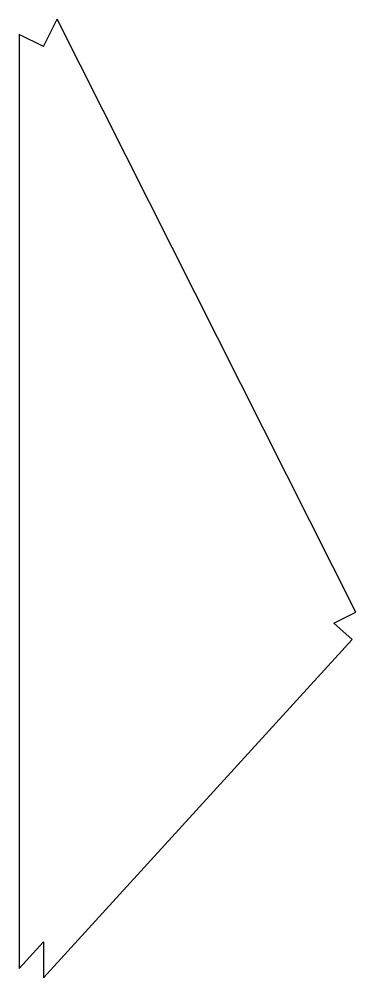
# Model space of a CAD drawing. Extents: x 23 to 64, y -53 to 65.
import ezdxf

# ---------------------------------------------------------------- set-up
doc = ezdxf.new("R2010")
doc.units = 0
doc.header["$MEASUREMENT"] = 0
doc.layers.get('0').update_dxf_attribs({"linetype": 'CONTINUOUS'})

msp = doc.modelspace()

# ---------------------------------------------------------------- linework, layer by layer
for p, q in [((26.03, 62.06), (27.69, 65.43)), ((64.44, -7.66), (27.69, 65.43)), ((23.03, 63.53), (23.03, -51.54)), ((26.03, 62.06), (23.03, 63.53)), ((61.76, -9), (64.44, -7.66)), ((61.76, -9), (63.98, -11.02)), ((26.03, -52.7), (63.98, -11.02)), ((26.03, -48.25), (23.03, -51.54)), ((26.03, -48.25), (26.03, -52.7))]:
    msp.add_line(p, q)

doc.saveas('drawing.dxf')
